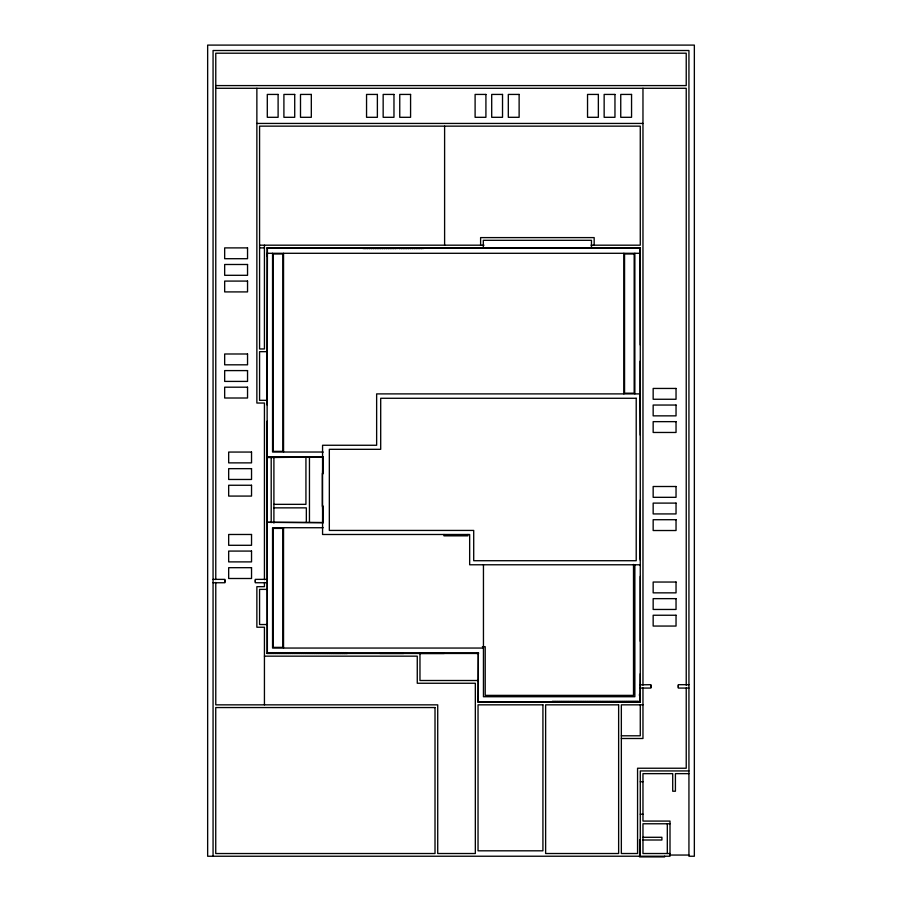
<?xml version="1.0" encoding="UTF-8"?>
<svg xmlns="http://www.w3.org/2000/svg" width="902" height="902" viewBox="0 0 902 902"><rect width="100%" height="100%" fill="white"/><g stroke="black" fill="none" stroke-linecap="round" stroke-linejoin="round"><path stroke-width="1.35" d="M267.139 256.303L267.139 253.496M322.837 457.167L267.139 457.438L322.837 457.167L322.837 474.001M640.273 247.892L267.139 247.892L640.273 247.892L640.273 702.128L478.037 702.128L478.308 653.195L476.684 653.465M478.579 653.465L267.139 653.465L267.95 652.653L268.492 653.465M478.037 702.128L639.732 701.587M215.77 85.589L686.23 85.589L686.23 53.207L215.77 53.207L215.77 579.569M215.77 88.283L686.23 88.283L686.23 685.182M256.867 123.439L642.968 123.439M259.573 245.186L484.024 245.186M591.002 245.186L640.273 245.186L640.273 126.145L259.573 126.145L259.573 348.961L264.433 348.961L264.433 245.186M259.573 247.892L264.433 247.892M363.247 248.027L364.6 248.027M365.411 248.027L366.764 248.027M367.576 248.027L368.929 248.027M369.741 248.027L371.094 248.027M371.906 248.027L373.259 248.027M374.059 248.027L375.412 248.027M376.224 248.027L377.577 248.027M378.389 248.027L379.742 248.027M380.554 248.027L381.907 248.027M382.719 248.027L384.072 248.027M384.883 248.027L386.236 248.027M387.048 248.027L388.39 248.027M389.202 248.027L390.555 248.027M391.367 248.027L392.72 248.027M393.531 248.027L394.884 248.027M395.696 248.027L397.049 248.027M398.278 248.027L399.214 248.027M400.026 248.027L401.379 248.027M402.179 248.027L403.532 248.027M404.344 248.027L405.697 248.027M406.509 248.027L407.862 248.027M408.674 248.027L410.027 248.027M410.838 248.027L412.191 248.027M413.003 248.027L414.356 248.027M415.168 248.027L416.51 248.027M417.322 248.027L418.675 248.027M419.486 248.027L420.839 248.027M421.651 248.027L423.004 248.027M397.861 248.163L363.123 247.892L363.247 248.693M398.278 248.163L640.003 248.163L640.003 254.646M267.139 253.293L640.273 253.293M267.139 255.187L267.68 253.293M640.273 255.187L639.732 253.293M640.273 344.959L640.003 255.187M267.139 351.667L259.573 351.667L259.573 400.341L267.139 400.341M640.273 393.892L376.641 393.892L376.641 445.261L322.566 445.261L322.566 534.491L469.66 534.491L469.66 564.776L640.273 564.776M267.139 404.975L267.409 255.187M267.139 421.2L267.375 653.228L347.428 653.465M640.273 435.125L640.003 393.892M322.566 452.567L323.108 452.026L272.551 452.026L272.551 253.293M267.68 456.897L322.566 456.897M322.566 473.651L323.108 456.784M640.273 500.024L640.003 557.47M273.904 504.342L305.936 504.342L305.936 456.637M322.566 506.101L323.108 522.968M273.904 507.86L306.342 507.86L306.342 522.438M322.837 522.596L267.139 522.326L322.837 522.596L322.837 505.751M322.566 527.196L323.108 527.738L272.551 527.715L272.551 648.053L483.449 648.053M640.273 560.176L640.003 558.011M640.273 565.453L639.732 564.776M640.273 576.401L640.273 641.288M213.064 579.366L224.88 579.366L224.88 582.748L213.064 582.748M267.139 579.366L255.322 579.366L255.322 582.748L267.139 582.748M224.88 580.042L224.88 582.072M255.322 580.042L255.322 582.072M267.375 589.378L259.573 589.378L259.573 624.534L267.139 624.534M482.39 646.7L485.208 646.7L485.208 695.374L633.508 695.374L633.508 564.415M267.68 652.924L478.579 652.924M264.433 656.16L417.265 656.16L417.265 683.254L475.331 683.254L475.331 853.517L437.718 853.517L437.718 704.845L215.77 704.845L215.77 582.376M640.273 673.738L640.138 694.833M478.037 680.503L419.971 680.503L419.971 653.465M640.003 684.821L650.906 684.686L650.906 688.068L640.273 688.068M688.936 684.686L678.304 684.686L678.304 688.068L688.936 688.068M650.906 685.362L650.906 687.392M678.304 685.362L678.304 687.392M640.273 694.292L639.462 694.292L639.462 695.645L640.273 695.645M640.037 701.903L551.314 702.128M642.968 704.834L621.343 704.834L621.343 853.517L637.567 853.517L637.567 768.233L686.23 768.233L686.23 688M621.343 735.795L640.273 735.795L640.273 704.834M621.343 738.501L642.968 738.501L642.968 687.944M688.936 770.939L640.273 770.939L640.273 856.223M688.936 773.645L675.418 773.645L675.418 791.223L672.712 791.223L672.712 773.645L642.968 773.645L642.968 821.079L670.006 821.079L670.006 856.223L207.652 856.246L207.652 45.1L694.348 45.1L694.348 856.246L688.936 856.246L688.936 50.512L213.064 50.512L213.064 856.246M640.273 781.752L642.968 781.752M640.273 814.202L642.968 814.202M670.006 823.774L642.968 823.774L642.968 853.517L670.006 853.517M642.968 837.293L661.899 837.293L661.899 839.999L642.968 839.999M640.273 839.999L639.597 839.999L639.597 856.9L664.605 856.9L664.605 856.223M670.006 855.051L688.936 855.051M640.273 702.128L639.462 701.316L638.92 702.128M667.311 823.774L667.311 853.517M642.968 88.283L642.968 685.125M640.138 361.172L640.138 393.486M640.003 695.374L640.138 701.993M639.732 399.485L639.732 402.281M638.109 702.128L638.109 701.316L636.756 701.316L636.756 702.128M635.944 702.128L635.944 701.316L634.591 701.316L634.591 702.128M634.861 253.293L634.861 393.892M634.861 564.776L634.861 696.727L483.449 696.727L483.449 564.776M633.779 702.128L633.779 701.316L632.426 701.316L632.426 702.128M631.614 702.128L631.614 701.316L630.261 701.316L630.261 702.128M629.449 702.128L629.449 701.316L628.096 701.316L628.096 702.128M627.285 702.128L627.285 701.316L625.943 701.316L625.943 702.128M625.131 702.128L625.131 701.316L623.778 701.316L623.778 702.128M623.868 253.293L623.868 393.892M622.966 702.128L622.966 701.316L621.613 701.316L621.613 702.128M620.802 702.128L620.802 701.316L619.448 701.316L619.448 702.128M618.637 702.128L618.637 701.316L617.284 701.316L617.284 702.128M616.472 702.128L616.472 701.316L615.119 701.316L615.119 702.128M614.307 702.128L614.307 701.316L612.954 701.316L612.954 702.128M612.154 702.128L612.154 701.316L610.801 701.316L610.801 702.128M609.989 702.128L609.989 701.316L608.636 701.316L608.636 702.128M607.824 702.128L607.824 701.316L606.471 701.316L606.471 702.128M605.659 702.128L605.659 701.316L604.306 701.316L604.306 702.128M603.494 702.128L603.494 701.316L602.141 701.316L602.141 702.128M601.33 702.128L601.33 701.316L599.977 701.316L599.977 702.128M599.165 702.128L599.165 701.316L597.823 701.316L597.823 702.128M597.011 702.128L597.011 701.316L595.658 701.316L595.658 702.128M594.846 702.128L594.846 701.316L593.493 701.316L593.493 702.128M594.17 245.186L594.17 237.609L480.608 237.609L480.608 245.186M592.682 702.128L592.682 701.316L591.329 701.316L591.329 702.128M591.475 247.892L591.475 240.315L483.314 240.315L483.314 247.892M590.517 702.128L590.517 701.316L589.164 701.316L589.164 702.128M588.352 702.128L588.352 701.316L586.999 701.316L586.999 702.128M586.187 702.128L586.187 701.316L584.834 701.316L584.834 702.128M584.034 702.128L584.034 701.316L582.681 701.316L582.681 702.128M581.869 702.128L581.869 701.316L580.516 701.316L580.516 702.128M579.704 702.128L579.704 701.316L578.351 701.316L578.351 702.128M577.539 702.128L577.539 701.316L576.186 701.316L576.186 702.128M575.375 702.128L575.375 701.316L574.022 701.316L574.022 702.128M573.21 702.128L573.21 701.316L571.857 701.316L571.857 702.128M571.045 702.128L571.045 701.316L569.703 701.316L569.703 702.128M568.891 702.128L568.891 701.316L567.538 701.316L567.538 702.128M566.727 702.128L566.727 701.316L565.374 701.316L565.374 702.128M564.562 702.128L564.562 701.316L563.209 701.316L563.209 702.128M562.397 702.128L562.397 701.316L561.044 701.316L561.044 702.128M560.232 702.128L560.232 701.316L558.879 701.316L558.879 702.128M558.067 702.128L558.067 701.316L556.714 701.316L556.714 702.128M555.914 702.128L555.914 701.316L554.561 701.316L554.561 702.128M553.749 702.128L553.749 701.316L552.396 701.316L552.396 702.128M518.864 702.128L478.308 701.857L478.308 696.727M478.308 653.195L478.308 696.186M467.901 534.491L467.901 535.844L443.976 535.844L443.976 534.491M444.607 126.145L444.607 245.186M444.235 653.465L419.904 653.465M423.004 247.892L423.004 248.693M421.651 247.892L421.651 248.693M420.839 247.892L420.839 248.693M419.486 247.892L419.486 248.693M418.675 247.892L418.675 248.693M417.322 247.892L417.322 248.693M416.51 247.892L416.51 248.693M415.168 247.892L415.168 248.693M414.356 247.892L414.356 248.693M413.003 247.892L413.003 248.693M412.191 247.892L412.191 248.693M410.838 247.892L410.838 248.693M410.027 247.892L410.027 248.693M408.674 247.892L408.674 248.693M407.862 247.892L407.862 248.693M406.509 247.892L406.509 248.693M405.697 247.892L405.697 248.693M404.344 247.892L404.344 248.693M403.679 653.465L379.877 653.465M403.532 247.892L403.532 248.693M402.179 247.892L402.179 248.693M401.379 247.892L401.379 248.693M400.026 247.892L400.026 248.693M399.214 247.892L399.214 248.693M397.049 247.892L397.049 248.693M395.696 247.892L395.696 248.693M394.76 247.892L394.884 248.693M393.531 247.892L393.531 248.693M392.72 247.892L392.72 248.693M391.367 247.892L391.367 248.693M390.555 247.892L390.555 248.693M389.202 247.892L389.202 248.693M388.39 247.892L388.39 248.693M387.048 247.892L387.048 248.693M386.236 247.892L386.236 248.693M384.883 247.892L384.883 248.693M384.072 247.892L384.072 248.693M382.719 247.892L382.719 248.693M381.907 247.892L381.907 248.693M380.554 247.892L380.554 248.693M379.742 247.892L379.742 248.693M378.389 247.892L378.389 248.693M377.577 247.892L377.577 248.693M376.224 247.892L376.224 248.693M375.412 247.892L375.412 248.693M374.059 247.892L374.059 248.693M373.259 247.892L373.259 248.693M371.906 247.892L371.906 248.693M371.094 247.892L371.094 248.693M369.741 247.892L369.741 248.693M368.929 247.892L368.929 248.693M367.576 247.892L367.576 248.693M366.764 247.892L366.764 248.693M365.411 247.892L365.411 248.693M364.6 247.892L364.6 248.693M346.357 653.465L346.357 652.653L345.015 652.653L345.015 653.465M344.203 653.465L344.203 652.653L342.85 652.653L342.85 653.465M342.038 653.465L342.038 652.653L340.685 652.653L340.685 653.465M339.874 653.465L339.874 652.653L338.521 652.653L338.521 653.465M337.709 653.465L337.709 652.653L336.356 652.653L336.356 653.465M335.544 653.465L335.544 652.653L334.191 652.653L334.191 653.465M333.379 653.465L333.379 652.653L332.026 652.653L332.026 653.465M331.226 653.465L331.226 652.653L329.873 652.653L329.873 653.465M330.684 247.892L267.409 248.163L267.409 254.646M329.061 653.465L329.061 652.653L327.708 652.653L327.708 653.465M326.896 653.465L326.896 652.653L325.543 652.653L325.543 653.465M324.731 653.465L324.731 652.653L323.378 652.653L323.378 653.465M322.566 653.465L322.566 652.653L321.213 652.653L321.213 653.465M322.296 473.651L322.296 506.101M320.402 653.465L320.402 652.653L319.049 652.653L319.049 653.465M318.237 653.465L318.237 652.653L316.895 652.653L316.895 653.465M316.083 653.465L316.083 652.653L314.73 652.653L314.73 653.465M313.919 653.465L313.919 652.653L312.566 652.653L312.566 653.465M311.754 653.465L311.754 652.653L310.401 652.653L310.401 653.465M309.454 456.615L309.454 522.157M309.589 653.465L309.589 652.653L308.236 652.653L308.236 653.465M307.424 653.465L307.424 652.653L306.071 652.653L306.071 653.465M305.259 653.465L305.259 652.653L303.906 652.653L303.906 653.465M303.106 653.465L303.106 652.653L301.753 652.653L301.753 653.465M300.941 653.465L300.941 652.653L299.588 652.653L299.588 653.465M298.776 653.465L298.776 652.653L297.423 652.653L297.423 653.465M296.611 653.465L296.611 652.653L295.258 652.653L295.258 653.465M294.447 653.465L294.447 652.653L293.094 652.653L293.094 653.465M292.282 653.465L292.282 652.653L290.929 652.653L290.929 653.465M290.117 653.465L290.117 652.653L288.775 652.653L288.775 653.465M287.964 653.465L287.964 652.653L286.611 652.653L286.611 653.465M285.799 653.465L285.799 652.653L284.446 652.653L284.446 653.465M283.544 253.293L283.555 452.049M283.532 527.715L283.544 648.053M283.634 653.465L283.634 652.653L282.281 652.653L282.281 653.465M281.469 653.465L281.469 652.653L280.116 652.653L280.116 653.465M279.304 653.465L279.304 652.653L277.951 652.653L277.951 653.465M277.139 653.465L277.139 652.653L275.786 652.653L275.786 653.465M274.986 653.465L274.986 652.653L273.633 652.653L273.633 653.465M273.904 456.998L273.904 523.047M272.821 653.465L272.821 652.653L271.468 652.653L271.468 653.465M271.198 457.167L271.198 522.596M270.656 653.465L270.656 652.653L269.303 652.653L269.303 653.465M267.139 247.892L267.139 653.465M264.433 579.67L264.433 403.036L256.867 403.036L256.867 88.283M264.433 582.466L264.433 586.672L256.867 586.672L256.867 627.228L264.433 627.228L264.433 704.845M278.109 94.428L267.296 94.428L267.296 117.305L278.109 117.305L278.109 94.428M294.717 94.428L283.904 94.428L283.904 117.305L294.717 117.305L294.717 94.428M311.314 94.428L300.501 94.428L300.501 117.305L311.314 117.305L311.314 94.428M377.374 94.428L366.55 94.428L366.55 117.305L377.374 117.305L377.374 94.428M393.971 94.428L383.158 94.428L383.158 117.305L393.971 117.305L393.971 94.428M410.579 94.428L399.755 94.428L399.755 117.305L410.579 117.305L410.579 94.428M485.919 94.428L475.106 94.428L475.106 117.305L485.919 117.305L485.919 94.428M502.527 94.428L491.703 94.428L491.703 117.305L502.527 117.305L502.527 94.428M519.124 94.428L508.311 94.428L508.311 117.305L519.124 117.305L519.124 94.428M598.353 94.428L587.54 94.428L587.54 117.305L598.353 117.305L598.353 94.428M614.961 94.428L604.148 94.428L604.148 117.305L614.961 117.305L614.961 94.428M631.558 94.428L620.745 94.428L620.745 117.305L631.558 117.305L631.558 94.428M247.543 247.892L224.666 247.892L224.666 258.705L247.543 258.705L247.543 247.892M282.867 253.981L273.25 253.981L273.25 451.361L282.867 451.361L282.867 253.981M634.174 253.981L624.556 253.981L624.556 393.204L634.174 393.204L634.174 253.981M247.543 264.489L224.666 264.489L224.666 275.302L247.543 275.302L247.543 264.489M247.543 281.086L224.666 281.086L224.666 291.91L247.543 291.91L247.543 281.086M247.543 353.99L224.666 353.99L224.666 364.814L247.543 364.814L247.543 353.99M247.543 370.598L224.666 370.598L224.666 381.411L247.543 381.411L247.543 370.598M247.543 387.195L224.666 387.195L224.666 398.007L247.543 398.007L247.543 387.195M676.038 388.446L653.161 388.446L653.161 399.259L676.038 399.259L676.038 388.446M636.214 398.278L380.7 398.278L380.7 449.32L329.331 449.32L329.331 530.432L473.708 530.432L473.708 560.717L636.214 560.717L636.214 398.278M676.038 405.043L653.161 405.043L653.161 415.856L676.038 415.856L676.038 405.043M676.038 421.651L653.161 421.651L653.161 432.464L676.038 432.464L676.038 421.651M251.534 452.06L228.668 452.06L228.668 462.873L251.534 462.873L251.534 452.06M251.534 468.657L228.668 468.657L228.668 479.469L251.534 479.469L251.534 468.657M251.534 485.253L228.668 485.253L228.668 496.077L251.534 496.077L251.534 485.253M676.038 486.505L653.161 486.505L653.161 497.318L676.038 497.318L676.038 486.505M676.038 503.102L653.161 503.102L653.161 513.926L676.038 513.926L676.038 503.102M676.038 519.71L653.161 519.71L653.161 530.523L676.038 530.523L676.038 519.71M282.845 528.403L273.238 528.403L273.238 647.365L282.845 647.365L282.845 528.403M251.534 534.48L228.668 534.48L228.668 545.293L251.534 545.293L251.534 534.48M251.534 551.077L228.668 551.077L228.668 561.89L251.534 561.89L251.534 551.077M251.534 567.685L228.668 567.685L228.668 578.498L251.534 578.498L251.534 567.685M676.038 582.038L653.161 582.038L653.161 592.851L676.038 592.851L676.038 582.038M676.038 598.646L653.161 598.646L653.161 609.459L676.038 609.459L676.038 598.646M676.038 615.243L653.161 615.243L653.161 626.056L676.038 626.056L676.038 615.243M542.925 704.834L478.037 704.834L478.037 850.812L542.925 850.812L542.925 704.834M618.637 704.834L545.631 704.834L545.631 853.517L618.637 853.517L618.637 704.834M435.012 707.551L215.736 707.551L215.736 853.54L435.012 853.517L435.012 707.551"/></g></svg>
